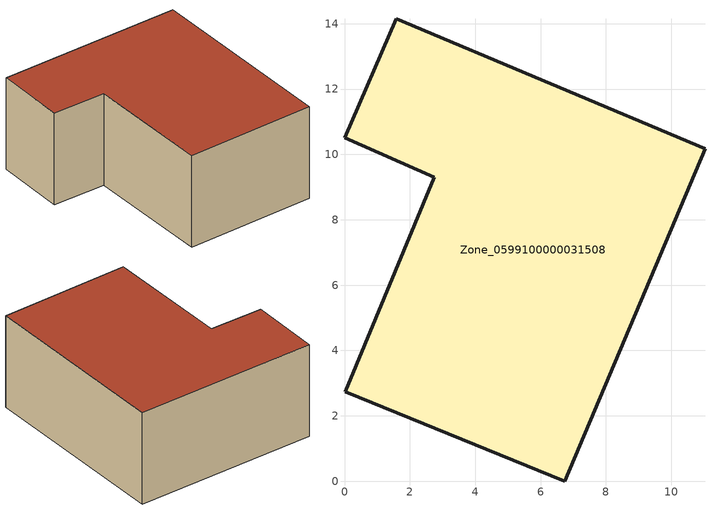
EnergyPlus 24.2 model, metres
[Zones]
Zone_0599100000031508
 floor ground (C_G): 11.03,10.17 6.74,0 0.02,2.74 2.74,9.3 0,10.51 1.59,14.15 z0
 wall outside (C_F): 6.74,0 11.03,10.17 1.59,14.15 0,10.51 2.74,9.3 0.02,2.74 6.74,0 z0:5.32
 roof outside (C_R): 0.02,2.74 6.74,0 11.03,10.17 1.59,14.15 0,10.51 2.74,9.3 z5.32
[BUILDING]
Pand.0599100000031508: North Axis=0; Terrain=City; Loads Convergence Tolerance Value=0.04; Temperature Convergence Tolerance Value=0.4; Solar Distribution=FullExterior; Maximum Number of Warmup Days=25; Minimum Number of Warmup Days=1
[Site:Location]
Rotterdam.The.Hague.AP_ZH_NLD Design_Conditions: Latitude=51.96; Longitude=4.45; Time Zone=1; Elevation=-4.5
[SITE:GROUNDTEMPERATURE:BUILDINGSURFACE]
18, 18, 18, 18, 18, 18, 18, 18, 18, 18, 18, 18
[MATERIAL] Thermal Absorptance=0.9; Solar Absorptance=0.7; Visible Absorptance=0.7
Name | Roughness | Thickness | Conductivity | Density | Specific Heat
G.D.1965 | MediumSmooth | 0.15 | 1 | 540 | 1210
F.D.1965 | Rough | 0.3 | 0.857143 | 1920 | 840
R.D.1965 | MediumRough | 0.2 | 0.08 | 1500 | 1000
[CONSTRUCTION]
C_G: G.D.1965
C_F: F.D.1965
C_R: R.D.1965
[ZONE]
Zone_0599100000031508: Type=1; Multiplier=1; Ceiling Height=Autocalculate; Volume=Autocalculate; Floor Area=autocalculate; Part of Total Floor Area=Yes
[ZONEINFILTRATION:DESIGNFLOWRATE]
Infil_Zone_0599100000031508: Zone or ZoneList or Space or SpaceList=Zone_0599100000031508; Schedule=AlwaysOn; Design Flow Rate Calculation Method=Flow/Area; Flow Rate per Floor Area=0.0042; Constant Term Coefficient=1; Temperature Term Coefficient=0; Velocity Term Coefficient=0; Velocity Squared Term Coefficient=0
[HVACTEMPLATE:ZONE:IDEALLOADSAIRSYSTEM]
Zone_0599100000031508: Maximum Heating Supply Air Temperature=50; Minimum Cooling Supply Air Temperature=13; Maximum Heating Supply Air Humidity Ratio=0.0156; Minimum Cooling Supply Air Humidity Ratio=0.0077; Heating Limit=NoLimit; Cooling Limit=NoLimit; Dehumidification Control Type=ConstantSensibleHeatRatio; Cooling Sensible Heat Ratio=0.7; Dehumidification Setpoint=60; Humidification Control Type=None; Humidification Setpoint=30; Outdoor Air Method=None; Outdoor Air Flow Rate per Person=0.00944; Outdoor Air Flow Rate per Zone Floor Area=0; Outdoor Air Flow Rate per Zone=0; Demand Controlled Ventilation Type=None; Outdoor Air Economizer Type=NoEconomizer; Heat Recovery Type=None; Sensible Heat Recovery Effectiveness=0.7; Latent Heat Recovery Effectiveness=0.65
[ZONECONTROL:THERMOSTAT]
ThermostatControl_Zone_0599100000031508: Zone or ZoneList=Zone_0599100000031508; Control Type Schedule=DualSetpointControlType; Control 1=Thermostat_Zone_0599100000031508; Temperature Difference Between Cutout And Setpoint=0
[THERMOSTATSETPOINT:DUALSETPOINT]
Thermostat_Zone_0599100000031508: Heating Setpoint Temperature Schedule=HeatingSetpoint_Zone_0599100000031508; Cooling Setpoint Temperature Schedule=CoolingSetpoint_Zone_0599100000031508
[SCHEDULE:COMPACT]
HeatingSetpoint_Zone_0599100000031508: Through: 12/31, For: AllDays, Until: 24:00, 21
CoolingSetpoint_Zone_0599100000031508: Through: 12/31, For: AllDays, Until: 24:00, 24
DualSetpointControlType: Through: 12/31, For: AllDays, Until: 24:00, 4
AlwaysOn: Through: 12/31, For: AllDays, Until: 24:00, 1
